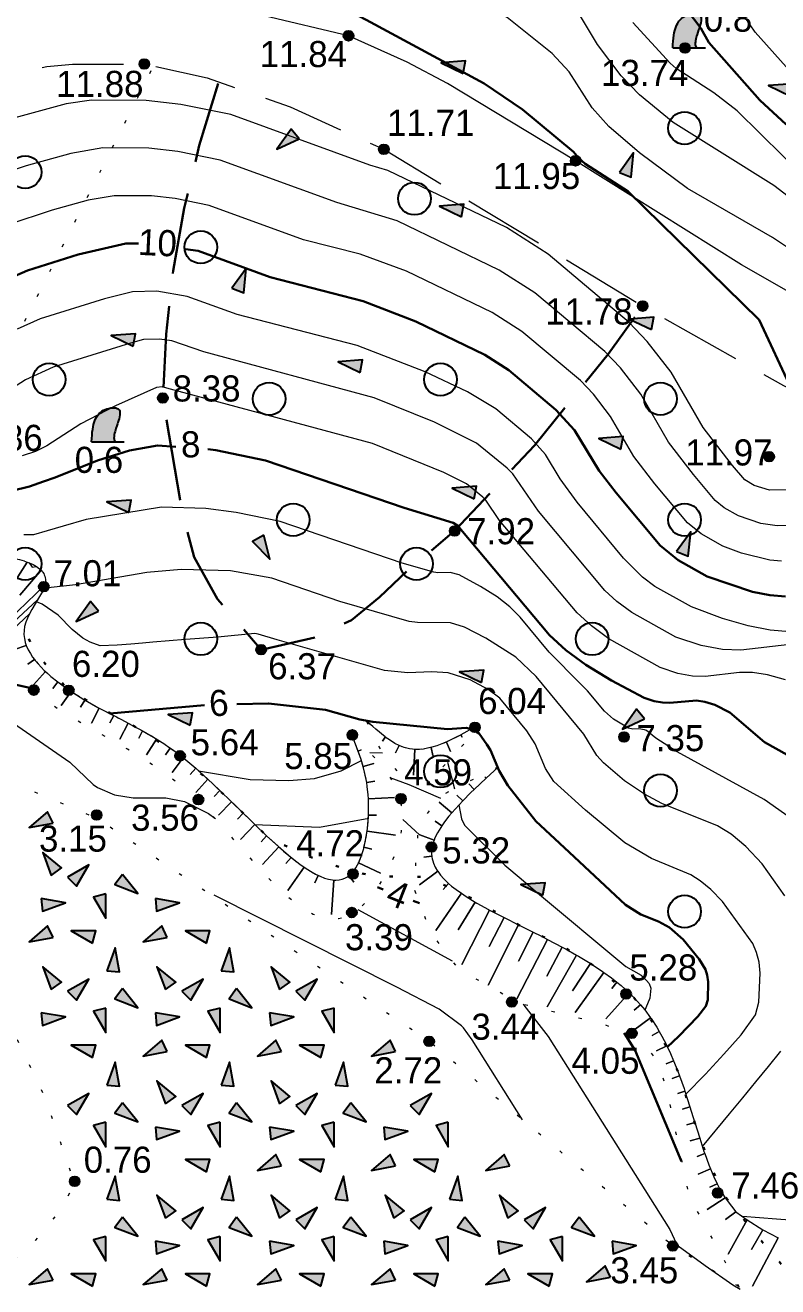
# Model space of a CAD drawing. Header units: feet. Extents: x 4395049 to 4395355, y 4911947 to 4912105.
# Drawn here: x 4395119.27 to 4395142.34, y 4912004.21 to 4912042.86 of the extents above; entities that cross this region are included whole.
import ezdxf
from ezdxf.enums import TextEntityAlignment as Align

# ---------------------------------------------------------------- set-up
doc = ezdxf.new("R2010")
doc.units = ezdxf.units.FT
doc.header["$MEASUREMENT"] = 0
for name, pattern in [('500_84_2_1', [1, 1, 0]), ('g5_05x2', [3.5, 2.5, -1]), ('g5_366', [0.85, 0.1, -0.75])]:
    doc.linetypes.add(name, pattern=pattern)
doc.layers.get('0').update_dxf_attribs({"color": 10, "linetype": 'CONTINUOUS', "lineweight": 0})
for name, color, linetype in [('10_Границы покрытий и угодий', 7, 'CONTINUOUS'), ('12_Рельеф', 7, 'CONTINUOUS'), ('13_Растительность', 7, 'CONTINUOUS'), ('19_Горизонтали', 7, 'CONTINUOUS'), ('61_Отметки высоты поверхности', 7, 'CONTINUOUS')]:
    doc.layers.add(name, color=color, linetype=linetype)
doc.styles.add('LIKE11', font='bm431.shx')
doc.styles.add('LIKE17', font='d431.shx')
doc.styles.add('LIKE36', font='pragmai.shx')

# ---------------------------------------------------------------- blocks, each defined once
blk = doc.blocks.new('g5_346')
blk.add_hatch(color=0).paths.add_polyline_path([(-0.375, 0), (-0.369, 0.104), (-0.361, 0.21), (-0.353, 0.299), (-0.341, 0.389), (-0.328, 0.465), (-0.313, 0.536), (-0.295, 0.599), (-0.276, 0.655), (-0.253, 0.71), (-0.224, 0.764), (-0.188, 0.818), (-0.144, 0.87), (-0.104, 0.907), (-0.06, 0.94), (-0.01, 0.971), (0.039, 0.993), (0.092, 1.013), (0.153, 1.029), (0.218, 1.041), (0.265, 1.046), (0.312, 1.046), (0.366, 1.041), (0.408, 1.029), (0.443, 1.011), (0.469, 0.986), (0.478, 0.971), (0.49, 0.941), (0.495, 0.904), (0.496, 0.872), (0.492, 0.833), (0.482, 0.774), (0.466, 0.712), (0.449, 0.654), (0.432, 0.601), (0.417, 0.553), (0.396, 0.489), (0.372, 0.417), (0.356, 0.362), (0.343, 0.318), (0.331, 0.269), (0.321, 0.221), (0.316, 0.188), (0.313, 0.153), (0.312, 0.121), (0.314, 0.093), (0.32, 0.067), (0.328, 0.047), (0.338, 0.029), (0.352, 0.015), (0.368, 0.004), (0.375, 0)])
at = {"color": 0}
for points in [[(-0.375, 0), (-0.369, 0.104), (-0.361, 0.21), (-0.353, 0.299), (-0.341, 0.389), (-0.328, 0.465), (-0.313, 0.536), (-0.295, 0.599), (-0.276, 0.655), (-0.253, 0.71), (-0.224, 0.764), (-0.188, 0.818), (-0.144, 0.87), (-0.104, 0.907), (-0.06, 0.94), (-0.01, 0.971), (0.039, 0.993), (0.092, 1.013), (0.153, 1.029), (0.218, 1.041), (0.265, 1.046), (0.312, 1.046), (0.366, 1.041), (0.408, 1.029), (0.443, 1.011), (0.469, 0.986), (0.478, 0.971), (0.49, 0.941), (0.495, 0.904), (0.496, 0.872), (0.492, 0.833), (0.482, 0.774), (0.466, 0.712), (0.449, 0.654), (0.432, 0.601), (0.417, 0.553), (0.396, 0.489), (0.372, 0.417), (0.356, 0.362), (0.343, 0.318), (0.331, 0.269), (0.321, 0.221), (0.316, 0.188), (0.313, 0.153), (0.312, 0.121), (0.314, 0.093), (0.32, 0.067), (0.328, 0.047), (0.338, 0.029), (0.352, 0.015), (0.368, 0.004), (0.375, 0)], [(-0.375, 0), (0.375, 0)], [(0.375, 0), (0.625, 0)]]:
    blk.add_lwpolyline(points, dxfattribs=at)
blk = doc.blocks.new('g5_368')
at = {"color": 92}
blk.add_circle((0, 0), 0.5, dxfattribs=at)
blk = doc.blocks.new('g5_348a')
blk.add_hatch(color=0).paths.add_polyline_path([(0.75, 0), (0.649, 0.375), (0, 0)])
at = {"color": 0}
blk.add_lwpolyline([(0.75, 0), (0.649, 0.375), (0, 0)], close=True, dxfattribs=at)
blk = doc.blocks.new('g5_330')
blk.add_hatch(color=0).paths.add_polyline_path([(-0.15, 0, 1), (0.15, 0, 1)])
at = {"color": 0}
blk.add_circle((0, 0), 0.15, dxfattribs=at)

msp = doc.modelspace()

# ---------------------------------------------------------------- linework, layer by layer
at = {"layer": '10_Границы покрытий и угодий', "color": 7, "linetype": 'Continuous', "lineweight": 20, "flags": 128}
msp.add_lwpolyline([(4395142.819, 4912034.602), (4395141.231, 4912035.515), (4395136.141, 4912038.703), (4395132.21, 4912041.069), (4395130.974, 4912041.72), (4395129.18, 4912042.532), (4395126.598, 4912043.142), (4395124.742, 4912043.461), (4395118.602, 4912044.179), (4395112.685, 4912044.898), (4395110.76, 4912045.282), (4395106.651, 4912046.721), (4395105.211, 4912047.329), (4395102.27, 4912048.768), (4395101.326, 4912049.292), (4395096.985, 4912052.439), (4395091.51, 4912057.261)], dxfattribs=at)
at = {"layer": '10_Границы покрытий и угодий', "color": 7, "linetype": 'g5_05x2', "lineweight": 20, "flags": 128}
msp.add_lwpolyline([(4395088.242, 4912055.356), (4395088.585, 4912055.06), (4395091.268, 4912052.483), (4395096.49, 4912047.004), (4395099.21, 4912044.467), (4395102.965, 4912041.785), (4395108.194, 4912038.316), (4395109.18, 4912037.445), (4395110.371, 4912036.091), (4395111.108, 4912035.552), (4395111.767, 4912035.192), (4395111.981, 4912035.123), (4395112.293, 4912035.069), (4395112.753, 4912035.239), (4395113.061, 4912035.403), (4395113.957, 4912036.143), (4395114.874, 4912037.247), (4395115.512, 4912038.41), (4395116.341, 4912039.661), (4395117.15, 4912040.505), (4395117.83, 4912041.027), (4395118.332, 4912041.221), (4395119.047, 4912041.4), (4395119.934, 4912041.592), (4395120.72, 4912041.662), (4395122.917, 4912041.665), (4395124.848, 4912041.248), (4395127.389, 4912040.354), (4395130.264, 4912039.055), (4395138.199, 4912034.251), (4395142.518, 4912031.821), (4395145.811, 4912030.265), (4395149.753, 4912029.07), (4395155.237, 4912027.939), (4395159.778, 4912027.472), (4395165.978, 4912027.27), (4395173.407, 4912027.718), (4395183.469, 4912028.755), (4395197.054, 4912030.354), (4395208.097, 4912031.718), (4395217.938, 4912032.47), (4395226.253, 4912033.696), (4395229.01, 4912033.956), (4395233.674, 4912033.885), (4395236.239, 4912033.617), (4395237.078, 4912033.475), (4395239.042, 4912032.852), (4395241.654, 4912031.826)], dxfattribs=at)
at = {"layer": '10_Границы покрытий и угодий', "color": 7, "linetype": 'g5_05x2', "lineweight": 30, "elevation": 11.785, "flags": 128}
msp.add_lwpolyline([(4395125.184, 4912041.075), (4395124.605, 4912039.171), (4395124.146, 4912037.255), (4395123.806, 4912035.328), (4395123.586, 4912033.389), (4395123.487, 4912031.438), (4395124.104, 4912027.831), (4395124.45, 4912026.557), (4395125.165, 4912025.279), (4395126.503, 4912023.727), (4395128.173, 4912024.104), (4395129.274, 4912024.631), (4395130.133, 4912025.332), (4395131.078, 4912026.235), (4395132.434, 4912027.363), (4395134.886, 4912029.984), (4395137.143, 4912032.784), (4395138.199, 4912034.251)], dxfattribs=at)
at = {"layer": '12_Рельеф', "color": 7, "linetype": 'g5_366', "lineweight": 20, "flags": 128}
for points in [[(4395141.142, 4912004.216), (4395139.123, 4912005.462), (4395131.653, 4912011.727), (4395121.456, 4912018.562), (4395112.301, 4912022.445), (4395099.43, 4912027.194), (4395092.611, 4912032.4), (4395087.751, 4912038.126), (4395083.854, 4912044.684), (4395082.694, 4912047.798)], [(4395123.124, 4912041.455), (4395118.738, 4912032.776), (4395117.716, 4912030.571), (4395116.363, 4912026.781)], [(4395129.322, 4912021.092), (4395129.877, 4912020.534), (4395130.124, 4912020.258), (4395130.343, 4912019.978), (4395130.44, 4912019.837), (4395130.527, 4912019.694), (4395130.604, 4912019.55), (4395130.67, 4912019.404), (4395130.725, 4912019.256), (4395130.768, 4912019.105), (4395130.799, 4912018.953), (4395130.818, 4912018.798), (4395130.826, 4912018.642), (4395130.824, 4912018.485), (4395130.813, 4912018.328), (4395130.792, 4912018.171), (4395130.763, 4912018.014), (4395130.727, 4912017.858), (4395130.683, 4912017.703), (4395130.575, 4912017.397), (4395130.443, 4912017.1), (4395130.292, 4912016.813), (4395130.125, 4912016.54), (4395129.945, 4912016.283), (4395129.756, 4912016.05), (4395129.659, 4912015.945), (4395129.561, 4912015.849), (4395129.463, 4912015.763), (4395129.364, 4912015.687), (4395129.265, 4912015.623), (4395129.166, 4912015.571), (4395129.068, 4912015.529), (4395128.97, 4912015.499), (4395128.872, 4912015.478), (4395128.774, 4912015.467), (4395128.676, 4912015.465), (4395128.579, 4912015.472), (4395128.482, 4912015.487), (4395128.386, 4912015.509), (4395128.29, 4912015.538), (4395128.194, 4912015.574), (4395128.098, 4912015.616), (4395127.907, 4912015.718), (4395127.718, 4912015.84), (4395127.53, 4912015.979), (4395127.344, 4912016.134), (4395127.159, 4912016.3), (4395126.792, 4912016.663), (4395126.432, 4912017.05), (4395125, 4912018.654), (4395124.68, 4912018.982), (4395124.368, 4912019.278), (4395124.064, 4912019.541), (4395123.768, 4912019.778), (4395123.481, 4912019.99), (4395122.926, 4912020.365), (4395122.409, 4912020.679), (4395121.459, 4912021.214), (4395120.66, 4912021.668), (4395120.323, 4912021.875), (4395120.016, 4912022.08), (4395119.737, 4912022.283), (4395119.482, 4912022.487), (4395119.252, 4912022.69), (4395119.041, 4912022.892), (4395118.662, 4912023.296), (4395118.344, 4912023.675), (4395118.075, 4912024.022), (4395117.623, 4912024.663), (4395116.976, 4912025.678), (4395116.349, 4912026.729)], [(4395129.731, 4912021.538), (4395129.928, 4912021.066), (4395130.172, 4912020.649), (4395130.419, 4912020.267), (4395130.799, 4912019.883), (4395131.179, 4912019.722), (4395131.633, 4912019.836), (4395132.072, 4912020.14), (4395132.419, 4912020.499), (4395132.757, 4912020.89), (4395133.056, 4912021.347)], [(4395133.763, 4912020.132), (4395131.967, 4912019.231), (4395131.318, 4912018.322), (4395131.24, 4912017.27), (4395131.186, 4912016.402), (4395131.709, 4912015.034), (4395132.553, 4912013.944), (4395134.419, 4912012.902), (4395136.99, 4912012.264), (4395138.197, 4912011.739), (4395138.726, 4912010.991), (4395139.053, 4912009.702), (4395139.609, 4912006.995), (4395141.402, 4912003.746), (4395142.847, 4912001.902), (4395145.711, 4912000.303), (4395148.239, 4912000.019), (4395151.748, 4912000.238), (4395153.129, 4912000.767), (4395153.916, 4912002.134), (4395153.916, 4912003.295), (4395153.715, 4912005.451)]]:
    msp.add_lwpolyline(points, dxfattribs=at)
at = {"layer": '12_Рельеф', "color": 7, "linetype": '500_84_2_1', "lineweight": 20, "ltscale": 0.5, "flags": 128}
for points in [[(4395116.36, 4912026.778), (4395117.411, 4912026.717), (4395117.895, 4912026.678), (4395118.342, 4912026.628), (4395118.744, 4912026.566), (4395119.095, 4912026.487), (4395119.248, 4912026.441), (4395119.387, 4912026.391), (4395119.51, 4912026.335), (4395119.617, 4912026.275), (4395119.707, 4912026.208), (4395119.745, 4912026.173), (4395119.779, 4912026.136), (4395119.809, 4912026.098), (4395119.834, 4912026.059), (4395119.854, 4912026.018), (4395119.87, 4912025.975), (4395119.882, 4912025.931), (4395119.888, 4912025.885), (4395119.89, 4912025.838), (4395119.887, 4912025.789), (4395119.879, 4912025.738), (4395119.866, 4912025.686), (4395119.826, 4912025.577), (4395119.771, 4912025.461), (4395119.472, 4912024.956), (4395119.4, 4912024.827), (4395119.337, 4912024.697), (4395119.286, 4912024.568), (4395119.25, 4912024.44), (4395119.231, 4912024.314), (4395119.229, 4912024.19), (4395119.243, 4912024.069), (4395119.271, 4912023.949), (4395119.311, 4912023.833), (4395119.363, 4912023.719), (4395119.425, 4912023.608), (4395119.496, 4912023.499), (4395119.576, 4912023.393), (4395119.662, 4912023.291), (4395119.851, 4912023.093), (4395120.056, 4912022.908), (4395120.27, 4912022.737), (4395120.702, 4912022.431), (4395121.109, 4912022.176), (4395121.492, 4912021.959), (4395122.216, 4912021.583), (4395122.888, 4912021.23), (4395123.206, 4912021.047), (4395123.518, 4912020.85), (4395123.827, 4912020.636), (4395124.132, 4912020.402), (4395124.435, 4912020.149), (4395125.034, 4912019.605), (4395126.17, 4912018.503), (4395126.657, 4912018.036), (4395127.102, 4912017.632), (4395127.502, 4912017.298), (4395127.684, 4912017.161), (4395127.855, 4912017.041), (4395128.016, 4912016.938), (4395128.168, 4912016.853), (4395128.31, 4912016.784), (4395128.443, 4912016.731), (4395128.568, 4912016.695), (4395128.684, 4912016.673), (4395128.792, 4912016.666), (4395128.892, 4912016.673), (4395128.985, 4912016.692), (4395129.071, 4912016.725), (4395129.15, 4912016.768), (4395129.222, 4912016.823), (4395129.289, 4912016.888), (4395129.35, 4912016.962), (4395129.405, 4912017.044), (4395129.456, 4912017.133), (4395129.502, 4912017.226), (4395129.581, 4912017.426), (4395129.645, 4912017.634), (4395129.695, 4912017.843), (4395129.733, 4912018.05), (4395129.761, 4912018.251), (4395129.792, 4912018.64), (4395129.796, 4912018.984), (4395129.782, 4912019.282), (4395129.756, 4912019.536), (4395129.722, 4912019.75), (4395129.641, 4912020.104), (4395129.566, 4912020.358), (4395129.437, 4912020.723), (4395129.298, 4912021.08)], [(4395133.065, 4912021.361), (4395132.611, 4912021.109), (4395132.216, 4912020.914), (4395132.045, 4912020.841), (4395131.886, 4912020.783), (4395131.739, 4912020.737), (4395131.602, 4912020.705), (4395131.475, 4912020.683), (4395131.357, 4912020.672), (4395131.247, 4912020.669), (4395131.146, 4912020.675), (4395131.052, 4912020.688), (4395130.964, 4912020.707), (4395130.883, 4912020.731), (4395130.734, 4912020.79), (4395130.604, 4912020.855), (4395130.493, 4912020.921), (4395130.299, 4912021.055), (4395130.014, 4912021.287), (4395129.731, 4912021.538)]]:
    msp.add_lwpolyline(points, dxfattribs=at)
at = {"layer": '12_Рельеф', "color": 7, "linetype": 'Continuous', "lineweight": 20, "ltscale": 0.5, "flags": 128}
for points in [[(4395119.248, 4912026.441), (4395119.328, 4912026.412), (4395118.01, 4912024.356), (4395119.328, 4912026.412), (4395119.387, 4912026.391), (4395119.484, 4912026.256), (4395119.617, 4912026.275), (4395119.707, 4912026.208), (4395119.745, 4912026.173), (4395119.756, 4912026.161), (4395119.107, 4912025.4), (4395119.756, 4912026.161), (4395119.779, 4912026.136), (4395119.809, 4912026.098), (4395119.834, 4912026.059), (4395119.854, 4912026.018), (4395119.87, 4912025.975), (4395119.882, 4912025.931), (4395119.888, 4912025.885), (4395119.89, 4912025.838), (4395119.887, 4912025.789), (4395119.879, 4912025.738), (4395119.87, 4912025.699), (4395118.2, 4912024.105), (4395119.87, 4912025.699), (4395119.866, 4912025.686), (4395119.826, 4912025.577), (4395119.771, 4912025.461), (4395119.647, 4912025.253), (4395118.914, 4912024.573), (4395119.647, 4912025.253), (4395119.472, 4912024.956), (4395119.4, 4912024.827), (4395119.397, 4912024.82), (4395118.374, 4912023.88), (4395119.397, 4912024.82), (4395119.337, 4912024.697), (4395119.286, 4912024.568), (4395119.25, 4912024.44)], [(4395119.243, 4912024.069), (4395119.271, 4912023.949), (4395119.302, 4912023.859), (4395118.581, 4912023.61), (4395119.302, 4912023.859), (4395119.311, 4912023.833), (4395119.363, 4912023.719), (4395119.425, 4912023.608), (4395119.496, 4912023.499), (4395119.55, 4912023.428), (4395119.35, 4912023.278), (4395119.55, 4912023.428), (4395119.576, 4912023.393), (4395119.662, 4912023.291), (4395119.851, 4912023.093), (4395119.888, 4912023.06), (4395119.521, 4912022.653), (4395119.888, 4912023.06), (4395120.056, 4912022.908), (4395120.27, 4912022.737), (4395120.113, 4912022.542), (4395120.27, 4912022.737), (4395120.27, 4912022.737), (4395120.677, 4912022.448), (4395120.375, 4912022.021), (4395120.677, 4912022.448), (4395120.702, 4912022.431), (4395121.1, 4912022.181), (4395120.968, 4912021.969), (4395121.1, 4912022.181), (4395121.109, 4912022.176), (4395121.492, 4912021.959), (4395121.536, 4912021.936), (4395121.298, 4912021.477), (4395121.536, 4912021.936), (4395121.98, 4912021.706), (4395121.865, 4912021.484), (4395121.98, 4912021.706), (4395122.216, 4912021.583), (4395122.423, 4912021.475), (4395122.167, 4912020.987), (4395122.423, 4912021.475), (4395122.866, 4912021.242), (4395122.749, 4912021.021), (4395122.866, 4912021.242), (4395122.888, 4912021.23), (4395123.206, 4912021.047), (4395123.297, 4912020.989), (4395122.99, 4912020.501), (4395123.297, 4912020.989), (4395123.518, 4912020.85), (4395123.714, 4912020.714), (4395123.572, 4912020.509), (4395123.714, 4912020.714), (4395123.827, 4912020.636), (4395124.115, 4912020.415), (4395123.769, 4912019.964), (4395124.115, 4912020.415), (4395124.132, 4912020.402), (4395124.435, 4912020.149), (4395124.497, 4912020.092), (4395124.329, 4912019.907), (4395124.497, 4912020.092), (4395124.867, 4912019.756), (4395124.504, 4912019.356), (4395124.867, 4912019.756), (4395125.034, 4912019.605), (4395125.231, 4912019.414), (4395125.057, 4912019.234), (4395125.231, 4912019.414), (4395125.59, 4912019.065), (4395125.196, 4912018.66), (4395125.59, 4912019.065), (4395125.949, 4912018.717), (4395125.775, 4912018.538), (4395125.949, 4912018.717), (4395126.17, 4912018.503), (4395126.309, 4912018.37), (4395125.867, 4912017.909), (4395126.309, 4912018.37), (4395126.657, 4912018.036), (4395126.67, 4912018.025), (4395126.502, 4912017.84), (4395126.67, 4912018.025), (4395127.04, 4912017.688), (4395126.547, 4912017.146), (4395127.04, 4912017.688), (4395127.102, 4912017.632), (4395127.422, 4912017.365), (4395127.262, 4912017.173), (4395127.422, 4912017.365), (4395127.502, 4912017.298), (4395127.684, 4912017.161), (4395127.821, 4912017.065), (4395127.322, 4912016.354), (4395127.821, 4912017.065), (4395127.855, 4912017.041), (4395128.016, 4912016.938), (4395128.168, 4912016.853), (4395128.252, 4912016.812), (4395128.143, 4912016.587), (4395128.252, 4912016.812), (4395128.31, 4912016.784), (4395128.443, 4912016.731), (4395128.568, 4912016.695), (4395128.684, 4912016.673), (4395128.728, 4912016.67), (4395128.658, 4912015.617), (4395128.728, 4912016.67), (4395128.792, 4912016.666), (4395128.892, 4912016.673), (4395128.985, 4912016.692), (4395129.071, 4912016.725), (4395129.15, 4912016.768), (4395129.197, 4912016.803), (4395129.347, 4912016.604), (4395129.197, 4912016.803), (4395129.222, 4912016.823), (4395129.289, 4912016.888), (4395129.35, 4912016.962), (4395129.405, 4912017.044), (4395129.456, 4912017.133), (4395129.49, 4912017.202), (4395130.156, 4912016.876), (4395129.49, 4912017.202), (4395129.502, 4912017.226), (4395129.581, 4912017.426), (4395129.645, 4912017.634), (4395129.654, 4912017.674), (4395129.898, 4912017.616), (4395129.654, 4912017.674), (4395129.695, 4912017.843), (4395129.733, 4912018.05), (4395129.749, 4912018.165), (4395130.617, 4912018.044), (4395129.749, 4912018.165), (4395129.761, 4912018.251), (4395129.792, 4912018.64), (4395129.792, 4912018.662), (4395130.042, 4912018.659), (4395129.792, 4912018.662), (4395129.796, 4912018.984), (4395129.788, 4912019.162), (4395130.589, 4912019.2), (4395129.788, 4912019.162), (4395129.782, 4912019.282), (4395129.756, 4912019.536), (4395129.737, 4912019.659), (4395129.984, 4912019.698), (4395129.737, 4912019.659), (4395129.722, 4912019.75), (4395129.641, 4912020.104), (4395129.629, 4912020.147), (4395129.955, 4912020.244), (4395129.629, 4912020.147), (4395129.566, 4912020.358), (4395129.473, 4912020.622), (4395129.566, 4912020.655), (4395129.473, 4912020.622), (4395129.437, 4912020.723), (4395129.298, 4912021.08)], [(4395133.065, 4912021.361), (4395133.065, 4912021.361), (4395133.065, 4912021.361), (4395132.628, 4912021.119), (4395132.668, 4912021.046), (4395132.628, 4912021.119), (4395132.611, 4912021.109), (4395132.216, 4912020.914), (4395132.179, 4912020.898), (4395132.303, 4912020.607), (4395132.179, 4912020.898), (4395132.045, 4912020.841), (4395131.886, 4912020.783), (4395131.739, 4912020.737), (4395131.709, 4912020.73), (4395131.767, 4912020.487), (4395131.709, 4912020.73), (4395131.602, 4912020.705), (4395131.475, 4912020.683), (4395131.357, 4912020.672), (4395131.247, 4912020.669), (4395131.214, 4912020.671), (4395131.169, 4912019.884), (4395131.214, 4912020.671), (4395131.146, 4912020.675), (4395131.052, 4912020.688), (4395130.964, 4912020.707), (4395130.883, 4912020.731), (4395130.734, 4912020.79), (4395130.732, 4912020.79), (4395130.619, 4912020.567), (4395130.732, 4912020.79), (4395130.604, 4912020.855), (4395130.493, 4912020.921), (4395130.306, 4912021.051), (4395130.217, 4912020.921), (4395130.306, 4912021.051), (4395130.299, 4912021.055), (4395130.014, 4912021.287), (4395129.921, 4912021.369), (4395129.921, 4912021.369), (4395129.921, 4912021.369), (4395129.731, 4912021.538)], [(4395133.763, 4912020.132), (4395133.763, 4912020.132), (4395133.763, 4912020.132), (4395133.398, 4912019.79), (4395133.358, 4912019.833), (4395133.398, 4912019.79), (4395133.034, 4912019.448), (4395132.871, 4912019.621), (4395133.034, 4912019.448), (4395132.93, 4912019.35), (4395132.68, 4912019.095), (4395132.501, 4912019.27), (4395132.68, 4912019.095), (4395132.344, 4912018.725), (4395131.961, 4912019.06), (4395132.344, 4912018.725), (4395132.254, 4912018.622), (4395132.121, 4912018.45), (4395132.038, 4912018.33), (4395131.832, 4912018.472), (4395132.038, 4912018.33), (4395132.006, 4912018.283), (4395131.909, 4912018.121), (4395131.831, 4912017.963), (4395131.804, 4912017.89), (4395131.365, 4912018.053), (4395131.804, 4912017.89), (4395131.774, 4912017.811), (4395131.754, 4912017.737), (4395131.739, 4912017.664), (4395131.73, 4912017.592), (4395131.727, 4912017.522), (4395131.729, 4912017.453), (4395131.734, 4912017.4), (4395131.485, 4912017.375), (4395131.734, 4912017.4), (4395131.735, 4912017.386), (4395131.747, 4912017.319), (4395131.764, 4912017.254), (4395131.785, 4912017.189), (4395131.84, 4912017.063), (4395131.912, 4912016.941), (4395131.914, 4912016.939), (4395131.352, 4912016.525), (4395131.914, 4912016.939), (4395132, 4912016.823), (4395132.101, 4912016.707), (4395132.215, 4912016.595), (4395132.247, 4912016.567), (4395132.083, 4912016.379), (4395132.247, 4912016.567), (4395132.341, 4912016.485), (4395132.478, 4912016.377), (4395132.643, 4912016.263), (4395131.857, 4912015.129), (4395132.643, 4912016.263), (4395132.782, 4912016.167), (4395133.065, 4912015.994), (4395132.544, 4912015.14), (4395133.065, 4912015.994), (4395133.117, 4912015.963), (4395133.476, 4912015.763), (4395133.501, 4912015.75), (4395132.658, 4912014.082), (4395133.501, 4912015.75), (4395133.947, 4912015.525), (4395133.497, 4912014.632), (4395133.947, 4912015.525), (4395134.394, 4912015.299), (4395133.461, 4912013.454), (4395134.394, 4912015.299), (4395134.84, 4912015.074), (4395134.389, 4912014.181), (4395134.84, 4912015.074), (4395135.072, 4912014.956), (4395135.285, 4912014.846), (4395134.339, 4912013.034), (4395135.285, 4912014.846), (4395135.728, 4912014.614), (4395135.265, 4912013.728), (4395135.728, 4912014.614), (4395135.855, 4912014.548), (4395136.166, 4912014.373), (4395135.272, 4912012.783), (4395136.166, 4912014.373), (4395136.227, 4912014.339), (4395136.584, 4912014.124), (4395136.595, 4912014.117), (4395136.049, 4912013.279), (4395136.595, 4912014.117), (4395136.923, 4912013.903), (4395137.011, 4912013.84), (4395136.133, 4912012.616), (4395137.011, 4912013.84), (4395137.24, 4912013.675), (4395137.411, 4912013.539), (4395137.254, 4912013.344), (4395137.411, 4912013.539), (4395137.534, 4912013.44), (4395137.787, 4912013.21), (4395137.068, 4912012.417), (4395137.787, 4912013.21), (4395137.802, 4912013.197), (4395138.043, 4912012.946), (4395138.128, 4912012.845), (4395137.937, 4912012.684), (4395138.128, 4912012.845), (4395138.26, 4912012.689), (4395138.436, 4912012.451), (4395137.925, 4912012.073), (4395138.436, 4912012.451), (4395138.454, 4912012.427), (4395138.629, 4912012.161), (4395138.705, 4912012.03), (4395138.49, 4912011.904), (4395138.705, 4912012.03), (4395138.786, 4912011.892), (4395138.928, 4912011.623), (4395138.943, 4912011.591), (4395138.624, 4912011.439), (4395138.943, 4912011.591), (4395139.056, 4912011.353), (4395139.147, 4912011.134), (4395138.916, 4912011.038), (4395139.147, 4912011.134), (4395139.28, 4912010.814), (4395139.332, 4912010.67), (4395139.101, 4912010.587), (4395139.332, 4912010.67), (4395139.469, 4912010.285), (4395139.496, 4912010.198), (4395139.272, 4912010.127), (4395139.496, 4912010.198), (4395139.646, 4912009.721), (4395139.418, 4912009.649), (4395139.646, 4912009.721), (4395139.788, 4912009.267), (4395139.795, 4912009.243), (4395139.557, 4912009.168), (4395139.795, 4912009.243), (4395139.946, 4912008.767), (4395139.658, 4912008.676), (4395139.946, 4912008.767), (4395140.077, 4912008.353), (4395140.099, 4912008.291), (4395139.864, 4912008.205), (4395140.099, 4912008.291), (4395140.223, 4912007.948), (4395140.276, 4912007.823), (4395139.897, 4912007.664), (4395140.276, 4912007.823), (4395140.379, 4912007.576), (4395140.483, 4912007.368), (4395140.259, 4912007.257), (4395140.483, 4912007.368), (4395140.548, 4912007.237), (4395140.638, 4912007.081), (4395140.731, 4912006.934), (4395140.173, 4912006.582), (4395140.731, 4912006.934), (4395140.731, 4912006.934), (4395140.787, 4912006.854), (4395141.058, 4912006.508), (4395140.736, 4912006.274), (4395141.058, 4912006.508), (4395141.398, 4912006.266), (4395140.822, 4912005.21), (4395141.398, 4912006.266), (4395141.88, 4912005.959), (4395141.535, 4912005.352), (4395141.88, 4912005.959), (4395142.353, 4912005.707), (4395141.561, 4912004.228), (4395142.353, 4912005.707)]]:
    msp.add_lwpolyline(points, dxfattribs=at)
at = {"layer": '12_Рельеф', "color": 7, "linetype": 'g5_366', "lineweight": 20, "elevation": -0.126, "flags": 128}
msp.add_lwpolyline([(4395101.117, 4912009.736), (4395103.425, 4912011.749), (4395105.846, 4912013.39), (4395108.378, 4912014.656), (4395111.022, 4912015.55), (4395113.778, 4912016.069), (4395116.18, 4912014.553), (4395117.826, 4912013.274), (4395118.971, 4912011.879), (4395119.873, 4912010.018), (4395120.786, 4912007.339), (4395120.247, 4912006.44), (4395119.583, 4912005.637), (4395118.794, 4912004.929), (4395117.881, 4912004.317), (4395116.843, 4912003.8)], dxfattribs=at)
at = {"layer": '13_Растительность', "color": 92, "linetype": 'g5_366', "lineweight": 30, "elevation": 20.917, "flags": 128}
msp.add_lwpolyline([(4395271.786, 4911987.99), (4395271.436, 4911986.637), (4395271.164, 4911985.278), (4395270.971, 4911983.914), (4395270.856, 4911982.545), (4395270.801, 4911981.51), (4395270.82, 4911981.169), (4395271.091, 4911980.145), (4395271.633, 4911978.808), (4395272.606, 4911977.219), (4395273.53, 4911975.878), (4395273.959, 4911974.964), (4395274.197, 4911974.261), (4395274.495, 4911972.861), (4395274.494, 4911972.434), (4395274.4, 4911971.841), (4395274.213, 4911971.647), (4395274.059, 4911971.534), (4395273.485, 4911971.251), (4395272.762, 4911970.911), (4395272.076, 4911970.78), (4395271.271, 4911970.818), (4395270.631, 4911970.852), (4395270.443, 4911970.89), (4395270.19, 4911970.984), (4395269.843, 4911971.392), (4395269.635, 4911971.711), (4395269.178, 4911972.892), (4395269.021, 4911973.814), (4395268.975, 4911974.504), (4395269.037, 4911976.014), (4395268.908, 4911977.223), (4395268.817, 4911977.613), (4395268.353, 4911978.795), (4395268.138, 4911979.107), (4395267.772, 4911979.496), (4395266.961, 4911979.658), (4395266.373, 4911979.679), (4395264.427, 4911979.346), (4395263.096, 4911978.992), (4395262.147, 4911978.634), (4395260.391, 4911977.65), (4395259.076, 4911976.809), (4395258.05, 4911976.231), (4395254.867, 4911974.897), (4395249.22, 4911973.312), (4395247.333, 4911972.891), (4395241.967, 4911972.03), (4395240.317, 4911971.944), (4395238.566, 4911971.943), (4395237.991, 4911971.988), (4395236.399, 4911972.377), (4395235.249, 4911972.746), (4395234.3, 4911973.13), (4395232.835, 4911973.868), (4395231.823, 4911974.521), (4395231.077, 4911975.302), (4395230.587, 4911975.931), (4395229.884, 4911977.092), (4395229.341, 4911978.15), (4395228.586, 4911979.253), (4395227.868, 4911980.061), (4395227.246, 4911980.546), (4395226.382, 4911980.829), (4395225.754, 4911980.981), (4395223.636, 4911981.174), (4395222.065, 4911981.064), (4395220.916, 4911980.899), (4395218.524, 4911980.404), (4395217.011, 4911980.313), (4395215.899, 4911980.373), (4395213.816, 4911980.765), (4395213.234, 4911981.015), (4395212.48, 4911981.488), (4395212.304, 4911981.907), (4395212.225, 4911982.22), (4395212.201, 4911983.301), (4395212.325, 4911984.076), (4395212.475, 4911984.636), (4395212.95, 4911985.816), (4395213.219, 4911986.825), (4395213.271, 4911987.165), (4395213.276, 4911988.244), (4395213.217, 4911988.565), (4395213.086, 4911989.004), (4395212.792, 4911989.335), (4395212.555, 4911989.543), (4395211.675, 4911990.107), (4395210.554, 4911990.721), (4395209.469, 4911991.054), (4395207.155, 4911991.581), (4395206.383, 4911991.708), (4395202.183, 4911991.82), (4395200.677, 4911991.694), (4395198.966, 4911991.355), (4395197.17, 4911990.942), (4395196.599, 4911990.738), (4395195.426, 4911989.99), (4395193.982, 4911988.763), (4395192.424, 4911986.875), (4395191.169, 4911985.127), (4395190.229, 4911984.183), (4395189.464, 4911983.572), (4395187.861, 4911982.577), (4395187.33, 4911982.395), (4395186.552, 4911982.265), (4395185.771, 4911982.687), (4395185.274, 4911983.077), (4395183.928, 4911984.718), (4395183.129, 4911985.969), (4395182.635, 4911986.946), (4395181.92, 4911989.007), (4395181.443, 4911990.629), (4395180.996, 4911991.824), (4395179.987, 4911993.704), (4395179.129, 4911995.021), (4395176.361, 4911998.112), (4395175.303, 4911999.165), (4395173.911, 4912000.115), (4395172.72, 4912000.803), (4395172.335, 4912000.963), (4395171.774, 4912001.131), (4395171.158, 4912001.089), (4395170.725, 4912001.019), (4395169.346, 4912000.577), (4395167.748, 4911999.776), (4395166.439, 4911998.831), (4395164.881, 4911997.842), (4395163.552, 4911997.242), (4395162.534, 4911996.91), (4395160.467, 4911996.652), (4395157.632, 4911996.574), (4395155.867, 4911996.649), (4395153.859, 4911996.983), (4395151.758, 4911997.433), (4395151.085, 4911997.652), (4395149.781, 4911998.391), (4395148.112, 4911999.568), (4395147.402, 4912000.113), (4395143.311, 4912003.95), (4395142.164, 4912005.219), (4395140.638, 4912007.081), (4395139.946, 4912008.767), (4395139.28, 4912010.814), (4395138.676, 4912012.08), (4395137.923, 4912013.072), (4395136.684, 4912014.059), (4395135.742, 4912014.64), (4395134.304, 4912015.345), (4395132.478, 4912016.377), (4395131.46, 4912016.766), (4395130.007, 4912016.781), (4395129.319, 4912016.925), (4395127.956, 4912017.398), (4395126.755, 4912017.947), (4395125.411, 4912019.24), (4395124.115, 4912020.416), (4395122.864, 4912021.239), (4395120.604, 4912022.483), (4395119.592, 4912023.625), (4395119.237, 4912024.35), (4395116.664, 4912026.701), (4395116.363, 4912026.931), (4395115.364, 4912028.426), (4395114.457, 4912029.978), (4395113.643, 4912031.585), (4395112.922, 4912033.249), (4395112.293, 4912034.969)], dxfattribs=at)
at = {"layer": '19_Горизонтали', "color": 32, "linetype": 'Continuous', "lineweight": 30, "flags": 128}
for points, elevation in [([(4395142.6, 4912039.811), (4395141.794, 4912040.563), (4395140.231, 4912042.323), (4395139.983, 4912042.761), (4395136.212, 4912047.739), (4395135.687, 4912048.537), (4395135.001, 4912049.452), (4395134.711, 4912049.707), (4395134.23, 4912049.977), (4395133.501, 4912050.216), (4395132.901, 4912050.344), (4395132.39, 4912050.384), (4395129.843, 4912050.102), (4395129.067, 4912050.117), (4395127.048, 4912050.376), (4395125.639, 4912050.633), (4395124.437, 4912050.685), (4395123.621, 4912050.649), (4395123.249, 4912050.565)], 14), ([(4395137.946, 4912037.572), (4395137.756, 4912037.758), (4395136.435, 4912038.611), (4395136.226, 4912038.791), (4395136.081, 4912038.977), (4395134.513, 4912040.274), (4395133.341, 4912041.072), (4395129.725, 4912043.025), (4395129.077, 4912043.363), (4395128.956, 4912043.405), (4395127.589, 4912043.729), (4395125.197, 4912043.968), (4395124.722, 4912044.037)], 12), ([(4395142.757, 4912031.708), (4395141.77, 4912033.836), (4395137.756, 4912037.758)], 12), ([(4395122.739, 4912036.169), (4395122.35, 4912036.171), (4395120.896, 4912035.829), (4395119.334, 4912035.346), (4395118.777, 4912035.094)], 10), ([(4395142.582, 4912025.355), (4395142.101, 4912025.397), (4395141.566, 4912025.5), (4395140.175, 4912025.969), (4395139.284, 4912026.468), (4395138.73, 4912026.92), (4395137.381, 4912028.53), (4395136.862, 4912029.203), (4395136.107, 4912030.448), (4395135.541, 4912031.076), (4395134.097, 4912032.288), (4395133.357, 4912032.762), (4395131.243, 4912033.779), (4395129.634, 4912034.401), (4395126.781, 4912035.14), (4395124.57, 4912035.941), (4395124.186, 4912035.995)], 10), ([(4395091.111, 4912034.536), (4395092.163, 4912033.985), (4395093.556, 4912033.129), (4395098.206, 4912030.683), (4395098.99, 4912030.197), (4395099.985, 4912029.445), (4395100.901, 4912028.647), (4395101.66, 4912028.151), (4395104.666, 4912026.623), (4395110.104, 4912024.744), (4395112.477, 4912024.081), (4395113.557, 4912023.854), (4395119.406, 4912022.554)], 4), ([(4395123.886, 4912029.943), (4395123.326, 4912029.985), (4395122.468, 4912029.825), (4395121.48, 4912029.524), (4395120.19, 4912029.006), (4395119.831, 4912028.877), (4395119.402, 4912028.723), (4395118.854, 4912028.596)], 8), ([(4395143.231, 4912020.167), (4395141.935, 4912020.898), (4395140.869, 4912021.807), (4395140.415, 4912022.039), (4395140.103, 4912022.129), (4395139.844, 4912022.166), (4395139.031, 4912022.098), (4395138.811, 4912022.104), (4395138.555, 4912022.151), (4395138.249, 4912022.253), (4395137.239, 4912022.781), (4395136.455, 4912023.258), (4395135.84, 4912023.711), (4395135.341, 4912024.167), (4395132.625, 4912027.408), (4395132.554, 4912027.506), (4395132.388, 4912027.61), (4395130.882, 4912028.07), (4395126.637, 4912029.525), (4395125.109, 4912029.837), (4395124.869, 4912029.868)], 8), ([(4395124.761, 4912022.028), (4395121.863, 4912021.767)], 6), ([(4395138.956, 4912011.563), (4395139.299, 4912011.875), (4395139.604, 4912012.191), (4395139.894, 4912012.492), (4395140.139, 4912012.803), (4395140.196, 4912013.004), (4395140.209, 4912013.548), (4395140.179, 4912013.751), (4395140.122, 4912013.926), (4395139.931, 4912014.246), (4395139.437, 4912014.851), (4395139.025, 4912015.218), (4395138.681, 4912015.4), (4395138.142, 4912015.615), (4395137.669, 4912015.915), (4395135.947, 4912017.521), (4395134.922, 4912018.477), (4395134.061, 4912019.564), (4395133.803, 4912020.019), (4395133.531, 4912020.647), (4395133.417, 4912020.825), (4395133.181, 4912021.156), (4395132.986, 4912021.279), (4395132.787, 4912021.335), (4395132.212, 4912021.295), (4395129.929, 4912021.512), (4395129.532, 4912021.583), (4395128.476, 4912021.885), (4395126.727, 4912022.081), (4395125.754, 4912022.055)], 6), ([(4395130.064, 4912016.453), (4395130.245, 4912016.385)], 4), ([(4395131.162, 4912016.037), (4395131.354, 4912015.964)], 4), ([(4395137.627, 4912011.987), (4395137.641, 4912011.968), (4395137.968, 4912011.45), (4395139.392, 4912008.052)], 4)]:
    msp.add_lwpolyline(points, dxfattribs=dict(at, elevation=elevation))
at = {"layer": '19_Горизонтали', "color": 32, "linetype": 'Continuous', "lineweight": 20, "flags": 128}
for points, elevation in [([(4395142.655, 4912037.605), (4395142.218, 4912037.947), (4395139.134, 4912039.871), (4395138.104, 4912040.725), (4395137.541, 4912041.308), (4395136.811, 4912042.261), (4395136.078, 4912043.49), (4395135.762, 4912043.935), (4395135.34, 4912044.434), (4395134.77, 4912045.01), (4395134.049, 4912045.562), (4395133.096, 4912046.076), (4395132.823, 4912046.223), (4395132.77, 4912046.237), (4395130.758, 4912046.257), (4395130.003, 4912046.264), (4395128.694, 4912046.277), (4395125.205, 4912046.092), (4395124.529, 4912045.977), (4395124.41, 4912045.978), (4395123.888, 4912046.112)], 13), ([(4395144.052, 4912035.107), (4395142.177, 4912036.351), (4395139.572, 4912037.854), (4395138.103, 4912038.945), (4395137.165, 4912039.758), (4395136.654, 4912040.325), (4395135.943, 4912041.433), (4395135.426, 4912041.994), (4395134.048, 4912043.091), (4395131.411, 4912044.551), (4395130.853, 4912044.867), (4395130.629, 4912044.937), (4395129.702, 4912044.964), (4395129.049, 4912044.984), (4395127.67, 4912044.963), (4395127.148, 4912044.963), (4395125.89, 4912045.004), (4395125.429, 4912045.034), (4395124.591, 4912045.309)], 12.5), ([(4395143.21, 4912038.152), (4395141.096, 4912040.229), (4395140.383, 4912040.787), (4395139.225, 4912041.534), (4395139.043, 4912041.692), (4395137.892, 4912042.935)], 13.5), ([(4395142.768, 4912041.384), (4395141.652, 4912042.64), (4395141.343, 4912043.089)], 14.5), ([(4395142.925, 4912028.627), (4395142.083, 4912028.618), (4395141.62, 4912028.756), (4395141.332, 4912028.93), (4395140.948, 4912029.372), (4395140.055, 4912030.529), (4395139.067, 4912032.23), (4395138.341, 4912033.172), (4395137.782, 4912033.753), (4395135.296, 4912035.84), (4395134.023, 4912036.655), (4395130.385, 4912038.405), (4395129.835, 4912038.573), (4395125.575, 4912040.116), (4395124.037, 4912040.428), (4395122.979, 4912040.55), (4395121.296, 4912040.559), (4395120.519, 4912040.45), (4395118.494, 4912039.901)], 11.5), ([(4395143.817, 4912027.562), (4395142.326, 4912027.524), (4395141.825, 4912027.596), (4395141.138, 4912027.827), (4395140.698, 4912028.073), (4395140.425, 4912028.296), (4395139.759, 4912029.091), (4395138.991, 4912030.087), (4395138.14, 4912031.55), (4395137.516, 4912032.361), (4395137.035, 4912032.861), (4395134.896, 4912034.656), (4395133.801, 4912035.357), (4395130.671, 4912036.863), (4395128.817, 4912037.429), (4395125.24, 4912038.724), (4395123.949, 4912038.987), (4395123.061, 4912039.088), (4395121.647, 4912039.096), (4395120.664, 4912038.926), (4395119.294, 4912038.544), (4395118.416, 4912038.259)], 11), ([(4395142.454, 4912026.439), (4395142.095, 4912026.47), (4395141.226, 4912026.686), (4395140.657, 4912026.898), (4395139.991, 4912027.271), (4395139.577, 4912027.608), (4395138.57, 4912028.811), (4395137.927, 4912029.645), (4395137.214, 4912030.87), (4395136.691, 4912031.549), (4395136.288, 4912031.968), (4395134.497, 4912033.472), (4395133.579, 4912034.059), (4395130.957, 4912035.321), (4395129.539, 4912035.841), (4395127.799, 4912036.284), (4395124.905, 4912037.332), (4395123.861, 4912037.545), (4395123.142, 4912037.627), (4395121.999, 4912037.633), (4395121.203, 4912037.496), (4395120.095, 4912037.187), (4395118.737, 4912036.745)], 10.5), ([(4395142.71, 4912024.271), (4395142.107, 4912024.323), (4395141.437, 4912024.453), (4395140.649, 4912024.684), (4395139.693, 4912025.04), (4395138.576, 4912025.666), (4395138.194, 4912025.948), (4395137.608, 4912026.534), (4395136.192, 4912028.25), (4395135.671, 4912028.965), (4395135.224, 4912029.706), (4395134.794, 4912030.183), (4395133.697, 4912031.104), (4395132.831, 4912031.623), (4395131.529, 4912032.237), (4395129.45, 4912033.041), (4395125.763, 4912033.996), (4395124.235, 4912034.549), (4395123.305, 4912034.705), (4395122.558, 4912034.693), (4395121.696, 4912034.472), (4395119.727, 4912033.863), (4395119.025, 4912033.544)], 9.5), ([(4395142.712, 4912023.888), (4395141.206, 4912023.714), (4395140.645, 4912023.731), (4395139.993, 4912023.85), (4395139.212, 4912024.111), (4395137.869, 4912024.863), (4395137.409, 4912025.202), (4395137.035, 4912025.544), (4395135.003, 4912027.969), (4395134.216, 4912029.116), (4395134.048, 4912029.291), (4395133.105, 4912030.053), (4395131.816, 4912030.695), (4395129.967, 4912031.445), (4395124.745, 4912032.852), (4395123.763, 4912033.191), (4395123.386, 4912033.243), (4395122.898, 4912033.224), (4395122.497, 4912033.115), (4395120.12, 4912032.379), (4395119.272, 4912031.995), (4395117.586, 4912030.924)], 9), ([(4395092.124, 4912033.12), (4395092.459, 4912032.945), (4395092.903, 4912032.672), (4395098.27, 4912029.848), (4395099.176, 4912029.287), (4395100.688, 4912028.087), (4395100.975, 4912027.908), (4395104.534, 4912026.1), (4395110.972, 4912023.875), (4395112.408, 4912023.474), (4395113.06, 4912023.337), (4395115.437, 4912022.928), (4395116.783, 4912022.509), (4395118.644, 4912021.661), (4395120.641, 4912020.283), (4395121.348, 4912019.6), (4395121.489, 4912019.5), (4395122.005, 4912019.284), (4395122.579, 4912019.192), (4395123.582, 4912019.188), (4395124.15, 4912019.071), (4395124.888, 4912018.706), (4395125.082, 4912018.563)], 3.5), ([(4395142.574, 4912022.802), (4395142.022, 4912022.961), (4395141.561, 4912023.027), (4395141.167, 4912023.027), (4395140.118, 4912022.906), (4395139.728, 4912022.917), (4395139.274, 4912023), (4395138.73, 4912023.182), (4395137.162, 4912024.06), (4395136.625, 4912024.457), (4395136.188, 4912024.855), (4395133.814, 4912027.689), (4395133.391, 4912028.304), (4395133.301, 4912028.399), (4395132.794, 4912028.808), (4395132.102, 4912029.153), (4395129.912, 4912030.041), (4395123.726, 4912031.707), (4395123.467, 4912031.782), (4395123.298, 4912031.758), (4395122.04, 4912031.197), (4395120.977, 4912030.646), (4395119.934, 4912029.967), (4395119.585, 4912029.796), (4395119.175, 4912029.66)], 8.5), ([(4395143.071, 4912018.327), (4395141.92, 4912019.138), (4395139.255, 4912020.598), (4395138.597, 4912021.019), (4395138.313, 4912021.249), (4395138.255, 4912021.276), (4395138.076, 4912021.305), (4395137.894, 4912021.291), (4395137.767, 4912021.324), (4395137.304, 4912021.596), (4395137.027, 4912021.848), (4395136.508, 4912022.467), (4395136.292, 4912022.676), (4395135.335, 4912023.648), (4395134.438, 4912024.724), (4395134.124, 4912025.035), (4395133.734, 4912025.345), (4395133.231, 4912025.667), (4395132.573, 4912026.016), (4395132.297, 4912026.087), (4395131.915, 4912026.082), (4395131.799, 4912026.099), (4395130.826, 4912026.377), (4395127.081, 4912027.655), (4395125.735, 4912027.934), (4395124.81, 4912028.055), (4395123.445, 4912028.088), (4395121.137, 4912027.715), (4395120.432, 4912027.512), (4395119.936, 4912027.368), (4395119.523, 4912027.249), (4395119.23, 4912027.245)], 7.5), ([(4395142.552, 4912016.191), (4395141.859, 4912017.168), (4395141.358, 4912017.7), (4395140.91, 4912018.076), (4395140.495, 4912018.335), (4395138.788, 4912019.017), (4395138.254, 4912019.3), (4395137.638, 4912019.709), (4395137.002, 4912020.262), (4395136.79, 4912020.49), (4395136.39, 4912021.134), (4395134.932, 4912022.909), (4395134.308, 4912023.494), (4395133.392, 4912024.076), (4395132.739, 4912024.412), (4395132.303, 4912024.545), (4395131.297, 4912024.557), (4395131.044, 4912024.594), (4395128.91, 4912025.203), (4395126.825, 4912025.915), (4395125.56, 4912026.137), (4395124.047, 4912026.18), (4395122.996, 4912026.087), (4395120.805, 4912025.713), (4395119.969, 4912025.62), (4395119.88, 4912025.598), (4395119.85, 4912025.609), (4395119.848, 4912025.615)], 7), ([(4395139.525, 4912010.107), (4395140.128, 4912010.727), (4395140.685, 4912011.339), (4395141.218, 4912011.925), (4395141.654, 4912012.544), (4395141.761, 4912012.925), (4395141.801, 4912013.821), (4395141.765, 4912014.159), (4395141.69, 4912014.452), (4395141.574, 4912014.722), (4395140.648, 4912016.01), (4395140.286, 4912016.382), (4395139.966, 4912016.647), (4395139.672, 4912016.832), (4395138.472, 4912017.327), (4395137.653, 4912017.812), (4395136.448, 4912018.811), (4395135.477, 4912019.693), (4395135.216, 4912020.089), (4395134.902, 4912020.846), (4395134.645, 4912021.245), (4395133.819, 4912022.242), (4395133.463, 4912022.507), (4395132.905, 4912022.807), (4395132.232, 4912023.014), (4395131.738, 4912023.048), (4395130.999, 4912023.013), (4395130.288, 4912023.089), (4395126.994, 4912024.029), (4395126.415, 4912024.206), (4395126.31, 4912024.219), (4395125.169, 4912024.114), (4395124.186, 4912024.035), (4395123.183, 4912023.954), (4395122.865, 4912023.929), (4395122.508, 4912023.9), (4395122.085, 4912023.866), (4395121.568, 4912023.842), (4395121.259, 4912023.952), (4395121.033, 4912024.079), (4395120.711, 4912024.34), (4395120.278, 4912024.786), (4395119.787, 4912025.124), (4395119.611, 4912025.191)], 6.5), ([(4395129.836, 4912020.576), (4395130.224, 4912020.568)], 5.5), ([(4395124.581, 4912020.014), (4395126.166, 4912019.747), (4395127.35, 4912019.72), (4395128.136, 4912019.785), (4395128.955, 4912020.018), (4395129.577, 4912020.328)], 5.5), ([(4395132.21, 4912020.283), (4395132.431, 4912019.464)], 5.5), ([(4395132.009, 4912019.165), (4395131.042, 4912019.586), (4395130.462, 4912019.805)], 5), ([(4395132.565, 4912018.969), (4395132.643, 4912018.54), (4395132.733, 4912018.348), (4395133.968, 4912017.126), (4395134.471, 4912016.705), (4395134.917, 4912016.332), (4395137.684, 4912014.018), (4395138.154, 4912013.754), (4395138.225, 4912013.692), (4395138.402, 4912013.498), (4395138.446, 4912013.355), (4395138.421, 4912013.054), (4395138.294, 4912012.76), (4395138.264, 4912012.683)], 5.5), ([(4395129.806, 4912018.559), (4395128.286, 4912018.276), (4395126.299, 4912018.357)], 5), ([(4395131.355, 4912018.057), (4395130.845, 4912018.528)], 4.5), ([(4395134.515, 4912009.327), (4395132.972, 4912011.78), (4395132.704, 4912012.146), (4395132.646, 4912012.201), (4395131.963, 4912012.717), (4395130.657, 4912013.386), (4395125.066, 4912016.207)], 3), ([(4395129.467, 4912015.766), (4395132.359, 4912014.194)], 3.5), ([(4395134.532, 4912012.874), (4395134.56, 4912012.839), (4395135.306, 4912011.874), (4395139.027, 4912005.96), (4395139.232, 4912005.529), (4395139.284, 4912005.464), (4395140.111, 4912004.867), (4395140.965, 4912004.273), (4395141.188, 4912004.133)], 3.5), ([(4395140.029, 4912008.503), (4395140.862, 4912009.508), (4395141.266, 4912010), (4395141.663, 4912010.484), (4395142.053, 4912010.959), (4395142.436, 4912011.427)], 7), ([(4395156.227, 4912003.873), (4395155.209, 4912004.545), (4395154.071, 4912005.543), (4395153.981, 4912005.682), (4395153.904, 4912005.969), (4395153.805, 4912006.099), (4395153.335, 4912006.433), (4395153.08, 4912006.533), (4395152.361, 4912006.57), (4395152.051, 4912006.521), (4395151.811, 4912006.444), (4395151.462, 4912006.237), (4395150.965, 4912005.892), (4395150.717, 4912005.817), (4395150.426, 4912005.702), (4395148.403, 4912005.502), (4395146.372, 4912005.5), (4395144.366, 4912006.13), (4395142.303, 4912006.284), (4395141.264, 4912006.362)], 7)]:
    msp.add_lwpolyline(points, dxfattribs=dict(at, elevation=elevation))

# ---------------------------------------------------------------- block references
at = {"layer": '12_Рельеф', "color": 7, "linetype": 'Continuous', "lineweight": 20}
for p in [(4395139.497, 4912042.159, 13.742), (4395121.678, 4912030.09, 8.242)]:
    msp.add_blockref('g5_346', p, dxfattribs=at)
at = {"layer": '12_Рельеф', "color": 7, "lineweight": 20}
for p, rotation in [((4395132.018, 4912041.706), 334.2798211696657), ((4395142.059, 4912041.008), 334.2798211696657), ((4395126.981, 4912039.064), 24.27982116966568), ((4395137.921, 4912038.95), 234.2798211696657), ((4395131.972, 4912037.315), 334.2798211696657), ((4395126.04, 4912035.405), 234.2798211696657), ((4395137.793, 4912033.856), 334.2798211696657), ((4395121.902, 4912033.347), 334.2798211696657), ((4395128.86, 4912032.548), 334.2798211696657), ((4395136.851, 4912030.197), 334.2798211696657), ((4395132.355, 4912028.677), 334.2798211696657), ((4395121.774, 4912028.253), 334.2798211696657), ((4395126.764, 4912026.504), 104.2798211696657), ((4395139.671, 4912027.34), 234.2798211696657), ((4395120.833, 4912024.594), 24.27982116966568), ((4395132.585, 4912023.045), 334.2798211696657), ((4395123.652, 4912021.737), 334.2798211696657), ((4395137.575, 4912021.296), 24.27982116966568), ((4395134.463, 4912016.529), 334.2798211696657)]:
    msp.add_blockref('g5_348a', p, dxfattribs=dict(at, rotation=rotation))
at = {"layer": '12_Рельеф', "color": 7, "linetype": 'Continuous', "lineweight": 20}
for p, rotation in [((4395119.385, 4912018.275), 10.62), ((4395119.805, 4912017.515), 290.56), ((4395121.22, 4912017.135), 209.7399999999999), ((4395122.72, 4912016.26), 128.91), ((4395121.74, 4912015.5), 90), ((4395120.5, 4912015.975), 170.11), ((4395124, 4912015.975), 170.11), ((4395120.68, 4912015.11), 329.91), ((4395124.18, 4912015.11), 329.91), ((4395119.385, 4912014.775), 10.62), ((4395122.885, 4912014.775), 10.62), ((4395122.03, 4912014.595), 249.9999999999999), ((4395125.53, 4912014.595), 249.9999999999999), ((4395119.805, 4912014.015), 290.56), ((4395123.305, 4912014.015), 290.56), ((4395126.805, 4912014.015), 290.56), ((4395121.22, 4912013.635), 209.7399999999999), ((4395124.72, 4912013.635), 209.7399999999999), ((4395128.22, 4912013.635), 209.7399999999999), ((4395122.72, 4912012.76), 128.91), ((4395126.22, 4912012.76), 128.91), ((4395121.74, 4912012), 90), ((4395125.24, 4912012), 90), ((4395128.74, 4912012), 90), ((4395120.5, 4912012.475), 170.11), ((4395124, 4912012.475), 170.11), ((4395127.5, 4912012.475), 170.11), ((4395120.68, 4912011.61), 329.91), ((4395122.885, 4912011.275), 10.62), ((4395124.18, 4912011.61), 329.91), ((4395126.385, 4912011.275), 10.62), ((4395127.68, 4912011.61), 329.91), ((4395129.885, 4912011.275), 10.62), ((4395122.03, 4912011.095), 249.9999999999999), ((4395125.53, 4912011.095), 249.9999999999999), ((4395129.03, 4912011.095), 249.9999999999999), ((4395123.305, 4912010.515), 290.56), ((4395126.805, 4912010.515), 290.56), ((4395121.22, 4912010.135), 209.7399999999999), ((4395124.72, 4912010.135), 209.7399999999999), ((4395128.22, 4912010.135), 209.7399999999999), ((4395131.72, 4912010.135), 209.7399999999999), ((4395122.72, 4912009.26), 128.91), ((4395126.22, 4912009.26), 128.91), ((4395129.72, 4912009.26), 128.91), ((4395121.74, 4912008.5), 90), ((4395125.24, 4912008.5), 90), ((4395128.74, 4912008.5), 90), ((4395132.24, 4912008.5), 90), ((4395124, 4912008.975), 170.11), ((4395127.5, 4912008.975), 170.11), ((4395131, 4912008.975), 170.11), ((4395124.18, 4912008.11), 329.91), ((4395126.385, 4912007.775), 10.62), ((4395127.68, 4912008.11), 329.91), ((4395129.885, 4912007.775), 10.62), ((4395131.18, 4912008.11), 329.91), ((4395133.385, 4912007.775), 10.62), ((4395122.03, 4912007.595), 249.9999999999999), ((4395125.53, 4912007.595), 249.9999999999999), ((4395129.03, 4912007.595), 249.9999999999999), ((4395132.53, 4912007.595), 249.9999999999999), ((4395123.305, 4912007.015), 290.56), ((4395126.805, 4912007.015), 290.56), ((4395130.305, 4912007.015), 290.56), ((4395133.805, 4912007.015), 290.56), ((4395124.72, 4912006.635), 209.7399999999999), ((4395128.22, 4912006.635), 209.7399999999999), ((4395131.72, 4912006.635), 209.7399999999999), ((4395135.22, 4912006.635), 209.7399999999999), ((4395122.72, 4912005.76), 128.91), ((4395126.22, 4912005.76), 128.91), ((4395129.72, 4912005.76), 128.91), ((4395133.22, 4912005.76), 128.91), ((4395136.72, 4912005.76), 128.91), ((4395121.74, 4912005), 90), ((4395124, 4912005.475), 170.11), ((4395125.24, 4912005), 90), ((4395127.5, 4912005.475), 170.11), ((4395128.74, 4912005), 90), ((4395131, 4912005.475), 170.11), ((4395132.24, 4912005), 90), ((4395134.5, 4912005.475), 170.11), ((4395135.74, 4912005), 90), ((4395138, 4912005.475), 170.11), ((4395119.385, 4912004.275), 10.62), ((4395120.68, 4912004.61), 329.91), ((4395122.885, 4912004.275), 10.62), ((4395124.18, 4912004.61), 329.91), ((4395126.385, 4912004.275), 10.62), ((4395127.68, 4912004.61), 329.91), ((4395129.885, 4912004.275), 10.62), ((4395131.18, 4912004.61), 329.91), ((4395133.385, 4912004.275), 10.62), ((4395134.68, 4912004.61), 329.91), ((4395136.475, 4912004.362), 10.62)]:
    msp.add_blockref('g5_348a', p, dxfattribs=dict(at, rotation=rotation))
at = {"layer": '13_Растительность', "color": 7, "linetype": 'Continuous', "lineweight": 20}
for p in [(4395139.485, 4912039.705), (4395119.265, 4912038.355), (4395131.201, 4912037.543), (4395124.65, 4912036.055), (4395120, 4912032), (4395132, 4912032), (4395126.745, 4912031.41), (4395138.745, 4912031.41), (4395127.485, 4912027.705), (4395139.485, 4912027.705), (4395119.265, 4912026.355), (4395131.265, 4912026.355), (4395124.65, 4912024.055), (4395136.65, 4912024.055), (4395132, 4912020), (4395138.745, 4912019.41), (4395139.485, 4912015.705)]:
    msp.add_blockref('g5_368', p, dxfattribs=at)
at = {"layer": '61_Отметки высоты поверхности', "color": 7, "linetype": 'Continuous', "lineweight": 20}
for p in [(4395129.18, 4912042.532, 11.838), (4395139.497, 4912042.159, 13.742), (4395122.917, 4912041.665, 11.882), (4395130.264, 4912039.055, 11.711), (4395136.141, 4912038.703, 11.955), (4395138.199, 4912034.251, 11.779), (4395123.487, 4912031.438, 8.382), (4395142.077, 4912029.638, 11.975), (4395132.434, 4912027.363, 7.92), (4395119.838, 4912025.658, 7.013), (4395126.503, 4912023.727, 6.372), (4395119.532, 4912022.488, 3.969), (4395120.604, 4912022.483, 6.2), (4395129.298, 4912021.117, 5.845), (4395133.056, 4912021.347, 6.045), (4395137.627, 4912021.054, 7.355), (4395124.017, 4912020.476, 5.642), (4395124.579, 4912019.136, 3.555), (4395130.787, 4912019.159, 4.591), (4395121.456, 4912018.662, 3.155), (4395131.723, 4912017.684, 5.319), (4395129.316, 4912016.856, 4.722), (4395129.282, 4912015.675, 3.389), (4395137.691, 4912013.181, 5.279), (4395134.188, 4912012.936, 3.438), (4395137.866, 4912011.977, 4.048), (4395131.653, 4912011.727, 2.718), (4395120.786, 4912007.439, 0.756), (4395140.495, 4912007.08, 7.463), (4395139.123, 4912005.462, 3.455)]:
    msp.add_blockref('g5_330', p, dxfattribs=at)

# ---------------------------------------------------------------- texts
at = {"layer": '12_Рельеф', "color": 7, "lineweight": 5, "style": 'LIKE11'}
for s, p in [('0.8', (4395140.072, 4912043.057, 13.742)), ('0.6', (4395120.785, 4912029.542, 8.242))]:
    msp.add_text(s, height=0.8, dxfattribs=at).set_placement(p, align=Align.MIDDLE_LEFT)
at = {"layer": '19_Горизонтали', "color": 32, "linetype": 'Continuous', "lineweight": 5, "style": 'LIKE36'}
for s, rotation, p in [('10', 357.2607, (4395122.711, 4912035.823, 16)), ('8', 1.8145, (4395124.054, 4912029.608, 6)), ('6', 4.5405, (4395124.936, 4912021.673)), ('4', 338.4369, (4395130.273, 4912015.965, 9.5))]:
    msp.add_text(s, height=0.8, rotation=rotation, dxfattribs=at).set_placement(p)
at = {"layer": '61_Отметки высоты поверхности', "color": 7, "lineweight": 5, "style": 'LIKE17'}
for s, p in [('11.84', (4395126.458, 4912041.972, 11.838)), ('13.74', (4395136.923, 4912041.395, 13.742)), ('11.88', (4395120.217, 4912041.058, 11.882)), ('11.71', (4395130.362, 4912039.865, 11.711)), ('11.95', (4395133.606, 4912038.237, 11.955)), ('11.78', (4395135.211, 4912034.087, 11.779)), ('8.38', (4395123.788, 4912031.729, 8.382)), ('8.86', (4395117.722, 4912030.215, 8.864)), ('11.97', (4395139.504, 4912029.769, 11.975)), ('7.92', (4395132.817, 4912027.356, 7.92)), ('7.01', (4395120.137, 4912026.068, 7.013)), ('6.20', (4395120.701, 4912023.293, 6.2)), ('6.37', (4395126.715, 4912023.219, 6.372)), ('6.04', (4395133.154, 4912022.156, 6.045)), ('5.64', (4395124.339, 4912020.89, 5.642)), ('7.35', (4395138.006, 4912021.017, 7.355)), ('5.85', (4395127.209, 4912020.469, 5.845)), ('4.59', (4395130.885, 4912019.969, 4.591)), ('3.56', (4395122.514, 4912018.581, 3.555)), ('3.15', (4395119.691, 4912017.94, 3.155)), ('4.72', (4395127.575, 4912017.795, 4.722)), ('5.32', (4395132.053, 4912017.577, 5.319)), ('3.39', (4395129.072, 4912014.919, 3.389)), ('5.28', (4395137.789, 4912013.991, 5.279)), ('3.44', (4395132.947, 4912012.177, 3.438)), ('2.72', (4395129.971, 4912010.842, 2.718)), ('4.05', (4395136.017, 4912011.134, 4.048)), ('0.76', (4395121.062, 4912008.103, 0.756)), ('7.46', (4395140.917, 4912007.314, 7.463)), ('3.45', (4395137.208, 4912004.717, 3.455))]:
    msp.add_text(s, height=0.8, dxfattribs=at).set_placement(p, align=Align.MIDDLE_LEFT)

doc.saveas('drawing.dxf')
